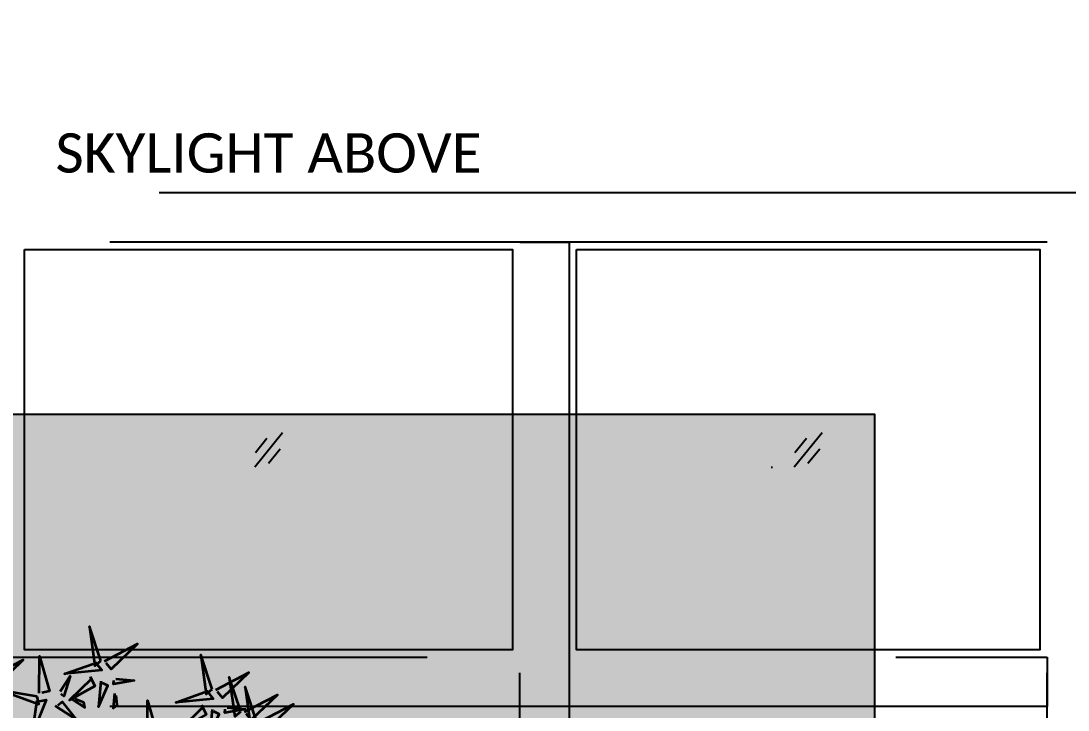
# Model space of a CAD drawing. Header units: millimetres. Extents: x -4760 to 87103, y -23275 to 20441.
# Drawn here: x 4789 to 6917, y 7134 to 8535 of the extents above; entities that cross this region are included whole.
import ezdxf
from ezdxf.enums import TextEntityAlignment as Align

# ---------------------------------------------------------------- set-up
doc = ezdxf.new("R2010")
doc.units = ezdxf.units.MM
doc.header["$LTSCALE"] = 150
doc.linetypes.add('ACAD_ISO10W100', pattern=[18, 12, -3, 0, -3])
doc.linetypes.add('DASHED', pattern=[19.05, 12.7, -6.35])
for name, color, linetype in [('ad-Elevation 10', 8, 'Continuous'), ('ad-Furniture', 8, 'Continuous'), ('ad-Glass Sectionline', 140, 'Continuous'), ('ad-Section Line', 2, 'Continuous'), ('ad-Text main', 7, 'Continuous')]:
    doc.layers.add(name, color=color, linetype=linetype)
doc.layers.add('ad-Landscape', color=7, linetype='Continuous', true_color=0x007f00)
doc.layers.add('ad-Landscape 2', color=7, linetype='Continuous', lineweight=35, true_color=0x264c00)
doc.styles.add('ARIAL', font='arial.ttf')
doc.styles.get("Standard").update_dxf_attribs({"font": 'calibril.ttf'})

# ---------------------------------------------------------------- blocks, each defined once
blk = doc.blocks.new('bamboo')
at = {"layer": 'ad-Landscape 2'}
for points in [[(103.7, 1424.7), (54.4, 1572.3), (77.9, 1403.4), (103.7, 1424.7)], [(119.4, 1423.2), (261.4, 1496.7), (147.9, 1388.7), (126.6, 1414.5)], [(-160.7, 1284.9), (-160, 1444.8), (-116.9, 1294.1), (-149.7, 1287.2)], [(581.6, 1302), (532.2, 1449.6), (555.7, 1280.7), (581.6, 1302)], [(-372, 1355), (-230.1, 1428.5), (-343.6, 1320.5), (-364.9, 1346.4)], [(79.4, 1419.1), (107.8, 1384.6), (-52.4, 1368.4), (70.8, 1412)], [(-70.9, 1292.4), (-27.7, 1358.5), (-55.4, 1272.9), (-68.6, 1281.5)], [(57.7, 1357.7), (77.5, 1316.1), (-31.5, 1255.3), (64.8, 1349.1)], [(597.3, 1300.4), (739.2, 1374), (625.7, 1265.9), (604.4, 1291.8)], [(704.4, 1206.5), (655.1, 1354.1), (678.6, 1185.2), (704.4, 1206.5)], [(103.3, 1337.4), (92.8, 1227.4), (133.3, 1318.7), (110.4, 1328.8)], [(167.7, 1347.1), (246.3, 1339.5), (157.6, 1324.2), (159.1, 1340)], [(772.7, 1165.6), (723.3, 1313.2), (746.9, 1144.3), (772.7, 1165.6)], [(-169.3, 1271.7), (-323, 1296.4), (-162.4, 1238.9), (-169.3, 1271.7)], [(-18, 1257.9), (35, 1223.4), (30.4, 1245.3), (-7, 1260.2)], [(161.7, 1284.2), (155.7, 1221.3), (172.9, 1235.5), (168.8, 1275.6)], [(557.2, 1296.4), (585.7, 1261.9), (425.4, 1245.7), (548.6, 1289.3)], [(720.2, 1205), (862.1, 1278.5), (748.6, 1170.5), (727.3, 1196.4)], [(-175.7, 1247.6), (-131.9, 1256.8), (-191.9, 1107.3), (-173.4, 1236.6)], [(-92.2, 1230.9), (0.4, 1170.5), (-61.7, 1248.7), (-81.3, 1233.2)], [(303.5, 1094), (304.2, 1253.9), (347.3, 1103.2), (314.4, 1096.3)], [(535.5, 1235), (555.3, 1193.4), (446.4, 1132.5), (542.6, 1226.4)], [(581.2, 1214.7), (570.7, 1104.6), (611.1, 1195.9), (588.3, 1206.1)], [(645.6, 1224.3), (724.2, 1216.7), (635.4, 1201.5), (637, 1217.2)], [(788.4, 1164.1), (930.3, 1237.6), (816.9, 1129.6), (795.5, 1155.5)]]:
    blk.add_lwpolyline(points, dxfattribs=at)
blk = doc.blocks.new('zw$EEF9')
at = {"layer": 'ad-Glass Sectionline'}
for points in [[(-28.2, -34.6), (28.2, 34.6)], [(-26.8, -5.8), (-3.4, 23.4)], [(-0.3, -27.4), (23.6, 1.4)]]:
    blk.add_lwpolyline(points, dxfattribs=at)
blk = doc.blocks.new('zw$3ABB')
at = {"layer": 'ad-Elevation 10', "linetype": 'DASHED'}
for points in [[(0, -2980), (3365, -2980), (3365, 0), (0, 0)], [(100, -2880), (3265, -2880), (3265, -100), (100, -100)], [(2193.3, -100), (2293.3, -100), (2293.3, -2880), (2193.3, -2880)], [(100, -943.3), (3265, -943.3), (3265, -1043.3), (100, -1043.3)]]:
    blk.add_lwpolyline(points, close=True, dxfattribs=at)
at = {"layer": 'ad-Glass Sectionline', "transparency": 33554585}
for points in [[(1186.7, -115), (2178.3, -115), (2178.3, -928.3), (1186.7, -928.3)], [(2308.3, -115), (3250, -115), (3250, -928.3), (2308.3, -928.3)]]:
    blk.add_lwpolyline(points, close=True, dxfattribs=at)
for p in [(1682.5, -521.7), (2779.2, -521.7)]:
    blk.add_blockref('zw$EEF9', p)
blk = doc.blocks.new('zw$DAD3')
at = {"true_color": 0x7f5f3f, "transparency": 33554610}
h = blk.add_hatch(dxfattribs=at)
h.set_pattern_fill('DOTS', color=37, scale=20, angle=360)
h.set_pattern_definition([(360, (-800139.518, 271344.397), (15.875, 31.75), [0, -31.75])])
h.paths.add_polyline_path([(450, -2530), (2915, -2530), (2915, -450), (450, -450)])
at = {"layer": 'ad-Elevation 10'}
blk.add_lwpolyline([(450, -2530), (2915, -2530), (2915, -450), (450, -450)], close=True, dxfattribs=at)
blk.add_blockref('zw$3ABB', (0, 0))
at = {"layer": 'ad-Landscape', "linetype": 'Continuous', "xscale": 0.473259546584505, "yscale": 0.473259546584505, "zscale": 0.473259546584505}
blk.add_blockref('bamboo', (1292.6, -1624.9), dxfattribs=at)
at = {"layer": 'ad-Text main', "insert": (1682.5, 80.9), "char_height": 80, "width": 1164.819, "attachment_point": 5}
blk.add_mtext('SKYLIGHT ABOVE', dxfattribs=at)
blk = doc.blocks.new('zw$66EE')
at = {"layer": 'ad-Furniture', "rotation": 359.9999999999997}
blk.add_blockref('zw$DAD3', (3610, 8185), dxfattribs=at)
blk = doc.blocks.new('1625_West Villa')
at = {"layer": 'ad-Furniture'}
blk.add_blockref('zw$66EE', (0, 0), dxfattribs=at)
blk = doc.blocks.new('enuklfk')
at = {"layer": 'ad-Section Line', "linetype": 'ACAD_ISO10W100', "ltscale": 0.5}
blk.add_line((-3847.77, 0), (829.32, 0), dxfattribs=at)
at = {"layer": 'ad-Section Line', "linetype": 'Continuous', "style": 'ARIAL', "width": 0.8}
blk.add_attdef('SECTION-LETTER', text='', height=80, rotation=2340, dxfattribs=at).set_placement((916.85, 0), align=Align.MIDDLE)
blk = doc.blocks.new('A$Cc6252a0d')
at = {"layer": 'ad-Section Line', "xscale": 4.313292429215458, "yscale": 4.313292429215458, "zscale": 4.313292429215458, "rotation": 90}
blk.add_blockref('enuklfk', (6315.4, -71.1), dxfattribs=at)

msp = doc.modelspace()

# ---------------------------------------------------------------- block references
msp.add_blockref('1625_West Villa', (0, 0))

# ---------------------------------------------------------------- next in the draw order: block references
msp.add_blockref('A$Cc6252a0d', (0, 13620))

doc.saveas('drawing.dxf')
